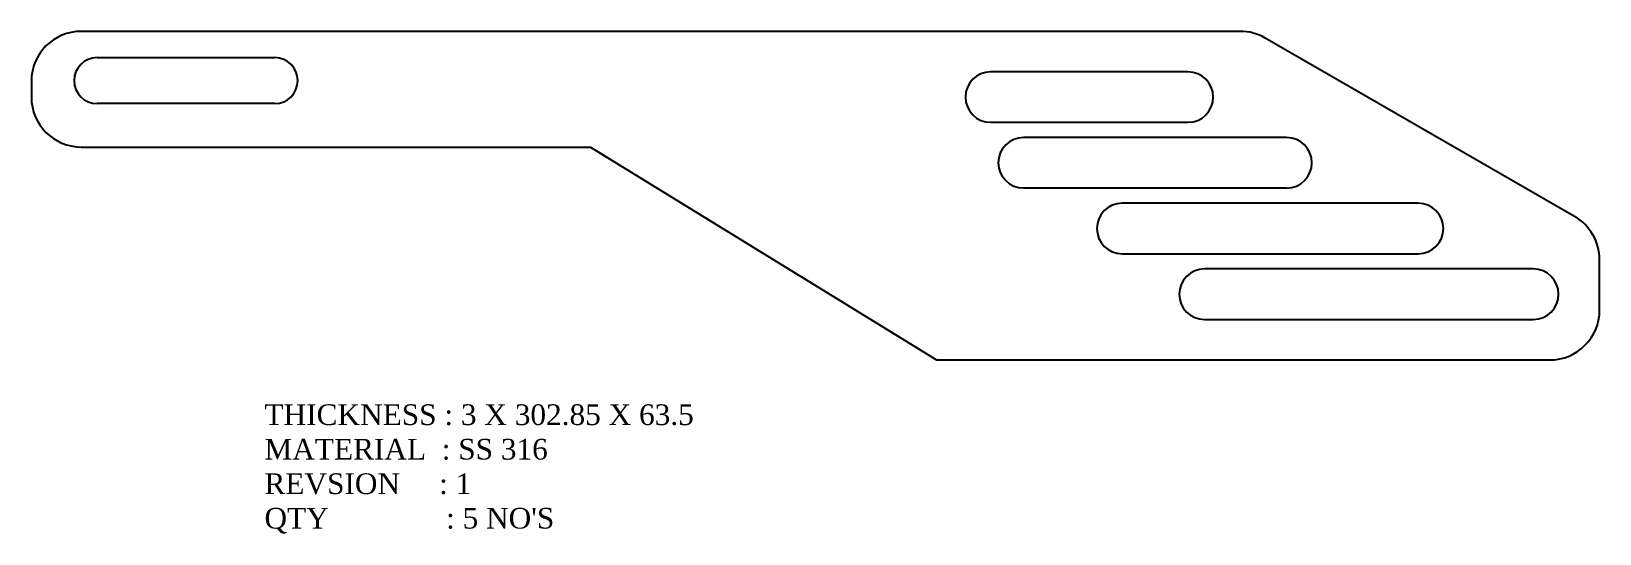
# Model space of a CAD drawing. Header units: inches. Extents: x 3208 to 3510, y 176 to 273.
import ezdxf

# ---------------------------------------------------------------- set-up
doc = ezdxf.new("R2010")
doc.units = ezdxf.units.IN
doc.header["$MEASUREMENT"] = 0
doc.layers.add('LaserCutting', color=3, linetype='Continuous')

msp = doc.modelspace()

# ---------------------------------------------------------------- linework, layer by layer
at = {"layer": 'LaserCutting'}
for p, q in [((3441.1, 272.98), (3217.28, 272.98)), ((3505.66, 237.2), (3445.92, 271.69)), ((3220.33, 267.91), (3254.63, 267.91)), ((3430.98, 265.16), (3392.88, 265.16)), ((3207.63, 263.33), (3207.63, 260.28)), ((3254.63, 259.01), (3220.33, 259.01)), ((3392.88, 255.41), (3430.98, 255.41)), ((3450.03, 252.46), (3399.23, 252.46)), ((3217.28, 250.63), (3315.58, 250.63)), ((3315.58, 250.63), (3382.43, 209.48)), ((3399.23, 242.71), (3450.03, 242.71)), ((3475.43, 239.76), (3418.28, 239.76)), ((3418.28, 230.01), (3475.43, 230.01)), ((3510.48, 219.13), (3510.48, 228.84)), ((3497.68, 227.06), (3434.18, 227.06)), ((3434.18, 217.31), (3497.68, 217.31)), ((3382.43, 209.48), (3500.83, 209.48))]:
    msp.add_line(p, q, dxfattribs=at)
for centre, radius, start, end in [((3217.28, 263.33), 9.65, 90, 180), ((3441.1, 263.33), 9.65, 60, 90), ((3220.33, 263.46), 4.45, 90, 270), ((3254.63, 263.46), 4.45, 270, 90), ((3392.88, 260.28), 4.88, 90, 270), ((3430.98, 260.28), 4.88, 270, 90), ((3217.28, 260.28), 9.65, 180, 270), ((3399.23, 247.58), 4.87, 90, 270), ((3450.03, 247.58), 4.88, 270, 90), ((3418.28, 234.88), 4.88, 90, 270), ((3475.43, 234.88), 4.88, 270, 90), ((3500.83, 228.84), 9.65, 360, 60), ((3434.18, 222.18), 4.88, 90, 270), ((3497.68, 222.18), 4.88, 270, 90), ((3500.83, 219.13), 9.65, 270, 360)]:
    msp.add_arc(centre, radius, start, end, dxfattribs=at)

# ---------------------------------------------------------------- texts
at = {"layer": 'LaserCutting', "insert": (3252.65, 200.9), "char_height": 4, "width": 148.0231, "attachment_point": 1}
msp.add_mtext("{\\fTimes New Roman|b0|i0|c0|p18;THICKNESS : 3 X 302.85 X 63.5 \\PMATERIAL  : SS 316\\PREVSION     : 1\\PQTY               : 5 NO'S}", dxfattribs=at)

doc.saveas('drawing.dxf')
